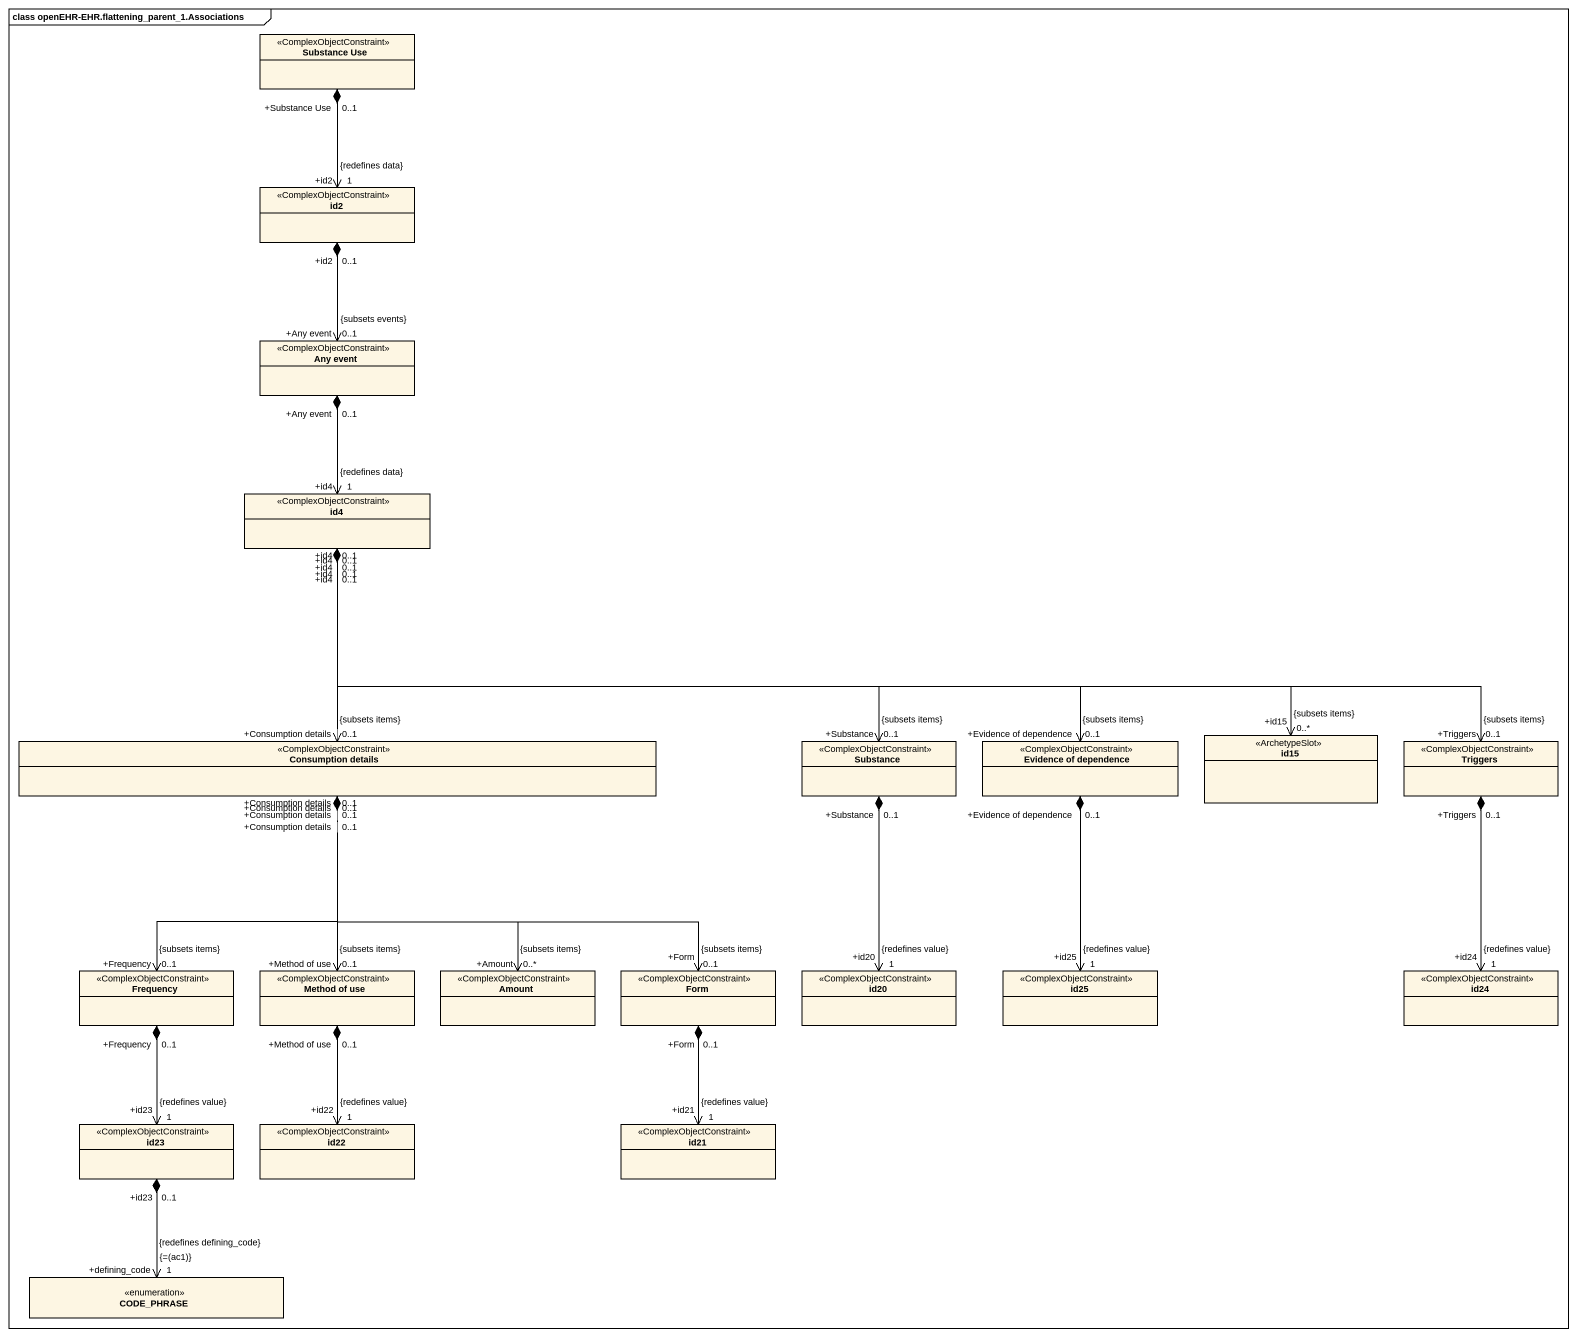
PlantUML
@startuml
mainframe class openEHR-EHR.flattening_parent_1.Associations
hide circle
hide empty members
class "Substance Use" as Substance_Use <<ComplexObjectConstraint>>
class id2 <<ComplexObjectConstraint>>
class "Any event" as Any_event <<ComplexObjectConstraint>>
class id4 <<ComplexObjectConstraint>>
class id15 <<ArchetypeSlot>>
class "Consumption details" as Consumption_details <<ComplexObjectConstraint>>
class Substance <<ComplexObjectConstraint>>
class "Evidence of dependence" as Evidence_of_dependence <<ComplexObjectConstraint>>
class Triggers <<ComplexObjectConstraint>>
class Frequency <<ComplexObjectConstraint>>
class "Method of use" as Method_of_use <<ComplexObjectConstraint>>
class Amount <<ComplexObjectConstraint>>
class Form <<ComplexObjectConstraint>>
class id20 <<ComplexObjectConstraint>>
class id25 <<ComplexObjectConstraint>>
class id24 <<ComplexObjectConstraint>>
class id23 <<ComplexObjectConstraint>>
class id22 <<ComplexObjectConstraint>>
class id21 <<ComplexObjectConstraint>>
enum CODE_PHRASE
Substance_Use "+Substance Use\n0..1" *--> "+id2\n1\n{redefines data}" id2
id2 "+id2\n0..1" *--> "+Any event\n0..1\n{subsets events}" Any_event
Any_event "+Any event\n0..1" *--> "+id4\n1\n{redefines data}" id4
id4 "+id4\n0..1" *-right-> "+id15\n0..*\n{subsets items}" id15
id4 "+id4\n0..1" *--> "+Consumption details\n0..1\n{subsets items}" Consumption_details
id4 "+id4\n0..1" *-right-> "+Substance\n0..1\n{subsets items}" Substance
id4 "+id4\n0..1" *-right-> "+Evidence of dependence\n0..1\n{subsets items}" Evidence_of_dependence
id4 "+id4\n0..1" *-right-> "+Triggers\n0..1\n{subsets items}" Triggers
Consumption_details "+Consumption details\n0..1" *--> "+Frequency\n0..1\n{subsets items}" Frequency
Consumption_details "+Consumption details\n0..1" *--> "+Method of use\n0..1\n{subsets items}" Method_of_use
Consumption_details "+Consumption details\n0..1" *--> "+Amount\n0..*\n{subsets items}" Amount
Consumption_details "+Consumption details\n0..1" *--> "+Form\n0..1\n{subsets items}" Form
Substance "+Substance\n0..1" *--> "+id20\n1\n{redefines value}" id20
Evidence_of_dependence "+Evidence of dependence\n0..1" *--> "+id25\n1\n{redefines value}" id25
Triggers "+Triggers\n0..1" *--> "+id24\n1\n{redefines value}" id24
Frequency "+Frequency\n0..1" *--> "+id23\n1\n{redefines value}" id23
Method_of_use "+Method of use\n0..1" *--> "+id22\n1\n{redefines value}" id22
Form "+Form\n0..1" *--> "+id21\n1\n{redefines value}" id21
id23 "+id23\n0..1" *--> "+defining_code\n1\n{=(ac1)}\n{redefines defining_code}" CODE_PHRASE
@enduml
